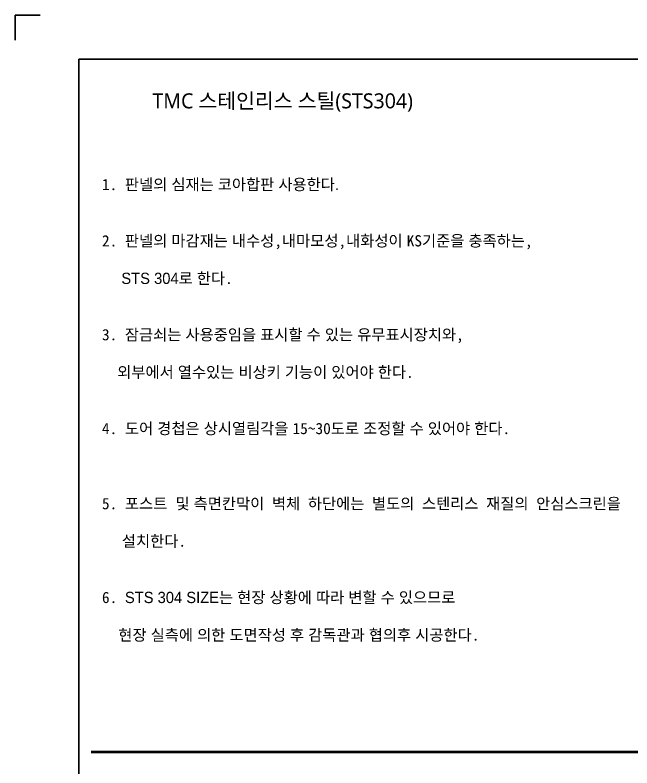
# Model space of a CAD drawing. Extents: x -256 to 8104, y -176 to 5714.
# Drawn here: x -256 to 2211, y 2705 to 5714 of the extents above; entities that cross this region are included whole.
import ezdxf
from ezdxf.enums import TextEntityAlignment as Align

# ---------------------------------------------------------------- set-up
doc = ezdxf.new("R2010")
doc.units = 0
doc.header["$LTSCALE"] = 30
doc.layers.get('0').update_dxf_attribs({"linetype": 'CONTINUOUS'})
doc.layers.add('jac text', color=7, linetype='CONTINUOUS')
doc.layers.add('TIT', color=3, linetype='CONTINUOUS')
doc.styles.add('돋움', font='malgun.ttf')

# ---------------------------------------------------------------- blocks, each defined once
blk = doc.blocks.new('STS_02', base_point=(28397.3, -5176.8))
at = {"color": 2}
for p, q in [((28141.5, 537.5), (28141.5, 437.5)), ((28141.5, 537.5), (28141.5, 437.5)), ((28141.5, 537.5), (28141.5, 437.5)), ((28241.5, 537.5), (28141.5, 537.5)), ((28141.5, 537.5), (28141.5, 437.5))]:
    blk.add_line(p, q, dxfattribs=at)
for points in [[(28396.6, 361.6), (35649, 361.6), (35649, -5176.7), (28396.6, -5176.7)], [(28396.6, 361.6), (35649, 361.6), (35649, -5176.7), (28396.6, -5176.7)], [(28396.6, 361.6), (36378.5, 361.6), (36378.5, -5176.7), (28396.6, -5176.7)]]:
    blk.add_lwpolyline(points, close=True, dxfattribs=at)
at = {"color": 8, "const_width": 10}
blk.add_lwpolyline([(28444.7, -2407.5), (34229.3, -2407.5)], dxfattribs=at)
at = {"layer": 'jac text', "insert": (28488.9, -1967.8), "char_height": 45, "attachment_point": 7}
blk.add_mtext('1. {\\f굴림|c129|p50;판넬의 심재는 코아합판 사용한다.    \\P     \\P}\\P2. {\\f굴림|c129|p50;판넬의 마감재는 내수성},{\\f굴림|c129|p50;내마모성},{\\f굴림|c129|p50;내화성이 }KS{\\f굴림|c129|p50;기준을 충족하는},\\P \\P  {\\f굴림|c129|p50; STS 304로 한다}. \\P\\P\\P3. {\\f굴림|c129|p50;잠금쇠는 사용중임을 표시할 수 있는 유무표시장치와}, \\P\\P  {\\f굴림|c129|p50;외부에서 열수있는 비상키 기능이 있어야 한다}.\\P\\P\\P4. {\\f굴림|c129|p50;도어 경첩은 상시열림각을 }15~30{\\f굴림|c129|p50;도로 조정할 수 있어야 한다}.\\P\\P\\P\\P5. {\\f굴림|c129|p50;포스트  및 측면칸막이} {\\f굴림|c129|p50;벽체} {\\f굴림|c129|p50;하단에는} {\\f굴림|c129|p50;별도의} {\\f굴림|c129|p50;스텐리스} {\\f굴림|c129|p50;재질의} {\\f굴림|c129|p50;안심스크린을\\P\\P   } {\\f굴림|c129|p50;설치한다}.\\P\\P\\P6. {\\f굴림|c129|p50;STS 304 SIZE는 현장 상황에 따라 변할 수 있으므로 \\P\\P    현장 실측에 의한 도면작성 후 감독관과 협의후 시공한다}. ', dxfattribs=at)
at = {"layer": 'TIT', "style": '돋움'}
blk.add_text('TMC 스테인리스 스틸(STS304)', height=60, dxfattribs=at).set_placement((29732.5, 164.6), align=Align.RIGHT)

msp = doc.modelspace()

# ---------------------------------------------------------------- block references
msp.add_blockref('STS_02', (0, 0))

doc.saveas('drawing.dxf')
